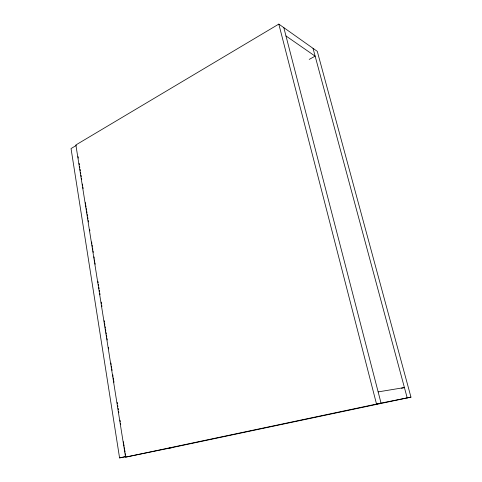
<?xml version="1.0" encoding="UTF-8"?>
<svg xmlns="http://www.w3.org/2000/svg" width="482" height="482" viewBox="0 0 482 482"><rect width="100%" height="100%" fill="white"/><g stroke="black" fill="none" stroke-linecap="round" stroke-linejoin="round"><path stroke-width="0.72" d="M167.875 448.489L410.959 397.132L317.295 51.357L278.813 24.1L75.873 144.962L125.549 457.147L173.183 447.398M76.264 145.456L71.041 148.558L119.572 457.9L125.471 456.695M309.209 59.407L315.144 56.165L285.971 35.957M401.476 388.215L404.416 387.564L378.141 391.896M119.572 457.9L125.814 456.575M125.549 457.147L381.045 403.097L283.82 27.643M410.959 397.132L376.508 404L278.813 24.1M313.035 48.339L407.194 397.885M78.036 156.59L78.277 158.078M79.102 163.271L79.337 164.76M79.578 166.242L79.813 167.73M80.048 169.212L80.283 170.7M80.524 172.182L80.759 173.671M80.994 175.153L81.229 176.641M81.47 178.123L81.705 179.611M82.416 184.064L82.651 185.552M82.886 187.034L83.121 188.522M85.368 202.627L85.609 204.115M85.844 205.597L86.079 207.085M86.314 208.567L86.555 210.056M86.79 211.538L87.025 213.026M87.26 214.508L87.501 215.996M87.736 217.478L87.971 218.967M88.206 220.449L88.447 221.937M89.628 229.36L89.863 230.842M91.64 241.982L91.875 243.47M92.11 244.952L92.345 246.441M92.586 247.923L92.821 249.405M93.056 250.893L93.297 252.375M94.002 256.834L94.243 258.316M94.478 259.804L94.713 261.286M94.948 262.774L95.189 264.257M97.906 281.337L98.141 282.82M98.382 284.308L98.617 285.79M98.852 287.278L99.087 288.76M99.328 290.248L99.563 291.731M99.798 293.219L100.033 294.701M101.22 302.13L101.455 303.612M101.69 305.1L101.925 306.582M104.172 320.693L104.413 322.175M104.648 323.663L104.883 325.145M105.118 326.633L105.359 328.115M105.594 329.604L105.829 331.086M106.064 332.574L106.305 334.056M106.54 335.538L106.775 337.026M107.01 338.509L107.251 339.997M108.432 347.42L108.667 348.908M110.914 363.012L111.149 364.5M111.39 365.983L111.625 367.471M111.86 368.953L112.095 370.441M112.806 374.894L113.041 376.382M113.282 377.864L113.517 379.352M113.752 380.834L113.993 382.322M117.186 402.368L117.421 403.856M117.656 405.338L117.891 406.826M118.132 408.308L118.367 409.796M118.602 411.279L118.837 412.767M120.024 420.19L120.259 421.678M120.494 423.16L120.729 424.642M123.452 441.723L123.687 443.211M123.922 444.693L124.163 446.175M124.398 447.664L124.633 449.146M124.868 450.634L125.109 452.116M125.344 453.604L125.579 455.086"/></g></svg>
